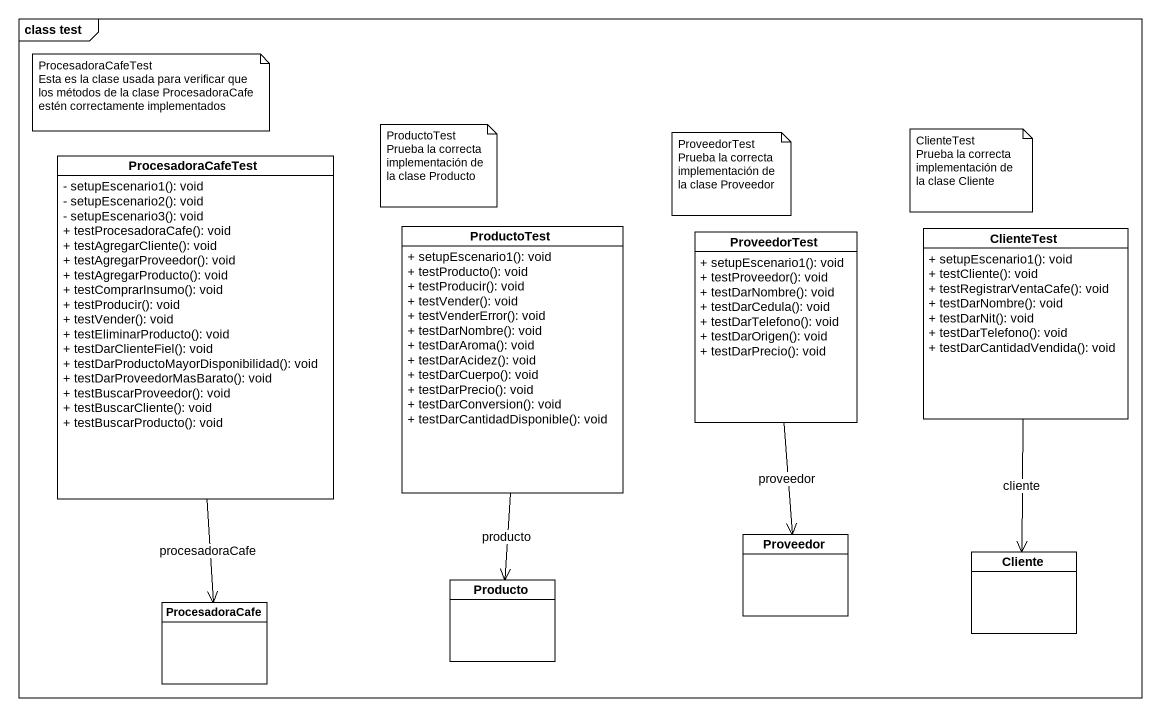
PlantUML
@startuml
mainframe class test
hide circle
hide empty members
skinparam classAttributeIconSize 0
class ProcesadoraCafeTest {
  - setupEscenario1(): void
  - setupEscenario2(): void
  - setupEscenario3(): void
  + testProcesadoraCafe(): void
  + testAgregarCliente(): void
  + testAgregarProveedor(): void
  + testAgregarProducto(): void
  + testComprarInsumo(): void
  + testProducir(): void
  + testVender(): void
  + testEliminarProducto(): void
  + testDarClienteFiel(): void
  + testDarProductoMayorDisponibilidad(): void
  + testDarProveedorMasBarato(): void
  + testBuscarProveedor(): void
  + testBuscarCliente(): void
  + testBuscarProducto(): void
}
class ProductoTest {
  + setupEscenario1(): void
  + testProducto(): void
  + testProducir(): void
  + testVender(): void
  + testVenderError(): void
  + testDarNombre(): void
  + testDarAroma(): void
  + testDarAcidez(): void
  + testDarCuerpo(): void
  + testDarPrecio(): void
  + testDarConversion(): void
  + testDarCantidadDisponible(): void
}
class ProveedorTest {
  + setupEscenario1(): void
  + testProveedor(): void
  + testDarNombre(): void
  + testDarCedula(): void
  + testDarTelefono(): void
  + testDarOrigen(): void
  + testDarPrecio(): void
}
class ClienteTest {
  + setupEscenario1(): void
  + testCliente(): void
  + testRegistrarVentaCafe(): void
  + testDarNombre(): void
  + testDarNit(): void
  + testDarTelefono(): void
  + testDarCantidadVendida(): void
}
class Proveedor
class Cliente
class ProcesadoraCafe
class Producto
ProcesadoraCafeTest --> ProcesadoraCafe : procesadoraCafe
ProductoTest --> Producto : producto
ProveedorTest --> Proveedor : proveedor
ClienteTest --> Cliente : cliente
note as N1
  ProcesadoraCafeTest
  Esta es la clase usada para verificar que los métodos de la clase ProcesadoraCafe estén correctamente implementados
end note
note as N2
  ProductoTest
  Prueba la correcta implementación de la clase Producto
end note
note as N3
  ProveedorTest
  Prueba la correcta implementación de la clase Proveedor
end note
note as N4
  ClienteTest
  Prueba la correcta implementación de la clase Cliente
end note
@enduml
